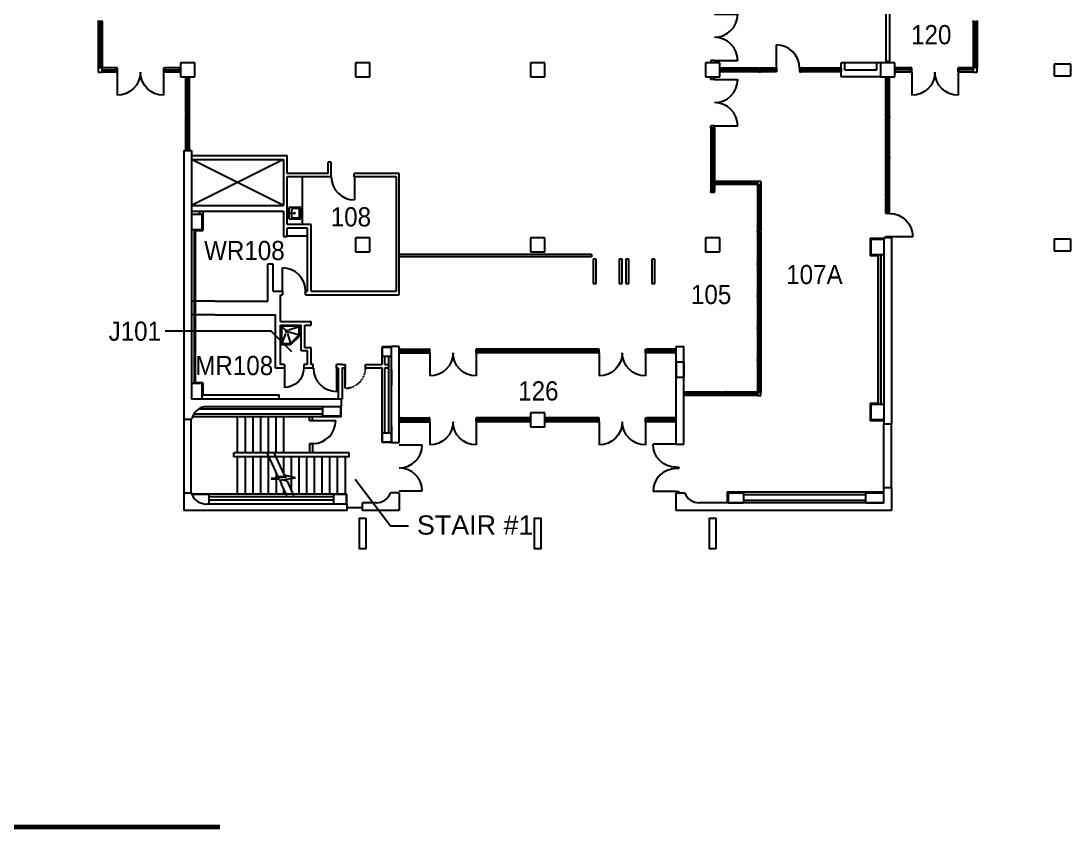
# Model space of a CAD drawing. Header units: inches. Extents: x 12 to 4361, y 16 to 3418.
# Drawn here: x 2710 to 4348, y 377 to 1636 of the extents above; entities that cross this region are included whole.
import ezdxf
from ezdxf.enums import TextEntityAlignment as Align

# ---------------------------------------------------------------- set-up
doc = ezdxf.new("R2010")
doc.units = ezdxf.units.IN
doc.header["$MEASUREMENT"] = 0
doc.linetypes.add('SCOTT', pattern=[0.04, 0.02, -0.02])
for name, color, linetype in [('A-DOOR', 4, 'Continuous'), ('A-FLOOR-TEXT', 7, 'Continuous'), ('A-FLOR-FURN', 3, 'Continuous'), ('A-FLOR-HRAL', 4, 'Continuous'), ('A-FLOR-STRS', 4, 'Continuous'), ('A-GLAZ', 3, 'Continuous'), ('A-ROOF-OTLN', 6, 'Continuous'), ('A-WALL', 5, 'Continuous'), ('A-WALL-JAMB', 6, 'Continuous'), ('P-SANR-FTXT', 5, 'Continuous'), ('S-COLS', 6, 'Continuous')]:
    doc.layers.add(name, color=color, linetype=linetype)
doc.styles.get("Standard").update_dxf_attribs({"font": 'arial.ttf'})

# ---------------------------------------------------------------- blocks, each defined once
blk = doc.blocks.new('1')
at = {"layer": 'A-DOOR'}
blk.add_line((475.8, 2912.9), (475.8, 2948.9), dxfattribs=at)
blk.add_arc((475.8, 2912.9), 36, 0, 90, dxfattribs=at)
blk = doc.blocks.new('2')
at = {"layer": 'A-DOOR'}
for p, q in [((475.8, 3018.1), (475.8, 3054.1)), ((547.8, 3018.1), (547.8, 3054.1))]:
    blk.add_line(p, q, dxfattribs=at)
for centre, start, end in [((475.8, 3018.1), 0, 90), ((547.8, 3018.1), 90, 180)]:
    blk.add_arc(centre, 36, start, end, dxfattribs=at)

msp = doc.modelspace()

# ---------------------------------------------------------------- linework, layer by layer
for p, q in [((3119.3, 1348.5), (2976, 1420.5)), ((3119.3, 1420.5), (2976, 1348.5)), ((3119.6, 1348.5), (3119.3, 1348.8))]:
    msp.add_line(p, q)
at = {"layer": 'A-DOOR'}
msp.add_line((3888.5, 1563), (3888.5, 1599), dxfattribs=at)
at = {"layer": 'A-DOOR', "linetype": 'SCOTT'}
msp.add_line((3215.6, 1095.3), (3215.6, 1068), dxfattribs=at)
at = {"layer": 'A-DOOR'}
msp.add_arc((3888.5, 1563), 36, 0, 90, dxfattribs=at)
at = {"layer": 'A-DOOR', "linetype": 'SCOTT'}
msp.add_arc((3215.6, 1095.3), 32, 270, 0, dxfattribs=at)
at = {"layer": 'A-FLOOR-TEXT'}
for p, q in [((3100.1, 1152.6), (2934.9, 1152.6)), ((3132.3, 1120.4), (3100.1, 1152.6)), ((3286.5, 847.9), (3231.1, 921.1)), ((3314.4, 847.9), (3286.5, 847.9))]:
    msp.add_line(p, q, dxfattribs=at)
at = {"layer": 'A-FLOR-FURN'}
msp.add_line((3149, 1319), (3149, 1393.3), dxfattribs=at)
at = {"layer": 'A-FLOR-HRAL'}
for p, q in [((2615, 379.1), (3020, 379.1)), ((2617, 381.1), (3020, 381.1))]:
    msp.add_line(p, q, dxfattribs=at)
at = {"layer": 'A-FLOR-STRS'}
for p, q in [((3215.6, 1063.3), (3215.6, 1095.3)), ((3048, 962.5), (3048, 1018.9)), ((3048, 962.5), (3048, 1018.9)), ((3060, 962.5), (3060, 1018.9)), ((3060, 962.5), (3060, 1018.9)), ((3072, 962.5), (3072, 1018.9)), ((3072, 962.5), (3072, 1018.9)), ((3084, 962.5), (3084, 1018.9)), ((3084, 962.5), (3084, 1018.9)), ((3096, 962.5), (3096, 1018.9)), ((3096, 962.5), (3096, 1018.9)), ((3108, 962.5), (3108, 1018.9)), ((3108, 962.5), (3108, 1018.9)), ((3120, 962.5), (3120, 1018.9)), ((3120, 962.5), (3120, 1018.9)), ((3042, 956.5), (3042, 962.5)), ((3222, 962.5), (3042, 962.5)), ((3222, 962.5), (3042, 962.5)), ((3042, 956.5), (3042, 962.5)), ((3222, 956.5), (3042, 956.5)), ((3222, 956.5), (3042, 956.5)), ((3048, 898.1), (3048, 956.5)), ((3048, 898.1), (3048, 956.5)), ((3060, 898.1), (3060, 956.5)), ((3060, 898.1), (3060, 956.5)), ((3072, 898.1), (3072, 956.5)), ((3072, 898.1), (3072, 956.5)), ((3084, 898.1), (3084, 956.5)), ((3084, 898.1), (3084, 956.5)), ((3107.7, 933.2), (3094.1, 962.5)), ((3096, 898.1), (3096, 956.5)), ((3096, 898.1), (3096, 956.5)), ((3121.2, 927.8), (3105.1, 962.5)), ((3108, 956.2), (3108, 956.5)), ((3108, 956.2), (3108, 956.5)), ((3120, 930.3), (3120, 956.5)), ((3120, 930.3), (3120, 956.5)), ((3132, 904.3), (3132, 956.5)), ((3132, 904.3), (3132, 956.5)), ((3144, 898.1), (3144, 956.5)), ((3144, 898.1), (3144, 956.5)), ((3156, 898.1), (3156, 956.5)), ((3156, 898.1), (3156, 956.5)), ((3168, 898.1), (3168, 956.5)), ((3168, 898.1), (3168, 956.5)), ((3180, 898.1), (3180, 956.5)), ((3180, 898.1), (3180, 956.5)), ((3192, 898.1), (3192, 956.5)), ((3192, 898.1), (3192, 956.5)), ((3204, 898.1), (3204, 956.5)), ((3204, 898.1), (3204, 956.5)), ((3216, 898.1), (3216, 956.5)), ((3216, 898.1), (3216, 956.5)), ((3222, 956.5), (3222, 962.5)), ((3222, 956.5), (3222, 962.5)), ((3100.6, 922.3), (3100.3, 921.8)), ((3100.3, 921.8), (3100.7, 921.5)), ((3123.7, 924.8), (3100.6, 922.3)), ((3113.3, 921), (3100.7, 921.5)), ((3110.9, 926.2), (3107.7, 933.2)), ((3108.7, 923.1), (3108.7, 931)), ((3108.7, 898.1), (3108.7, 921.2)), ((3110.9, 926.2), (3123.5, 925.5)), ((3113.3, 921), (3116.6, 913.9)), ((3116.6, 920.3), (3138.5, 923.5)), ((3125.7, 918.1), (3116.6, 920.3)), ((3120, 919.4), (3120, 920.8)), ((3138.5, 923.5), (3121.2, 927.8)), ((3123.5, 925.5), (3123.9, 925.2)), ((3123.9, 925.2), (3123.7, 924.8)), ((3135.9, 896), (3125.7, 918.1)), ((3124.9, 896), (3116.6, 913.9)), ((3120, 898.1), (3120, 906.4))]:
    msp.add_line(p, q, dxfattribs=at)
at = {"layer": 'A-GLAZ'}
for p, q in [((2830.2, 1635.4), (2830.2, 1563.4)), ((2833.5, 1635.4), (2833.5, 1563.4)), ((2836.9, 1635.4), (2836.9, 1563.4)), ((4195.2, 1635.4), (4195.2, 1563.4)), ((4195.2, 1635.4), (4195.2, 1563.4)), ((4198.5, 1635.4), (4198.5, 1563.4)), ((4198.5, 1635.4), (4198.5, 1563.4)), ((4201.9, 1635.4), (4201.9, 1563.4)), ((4201.9, 1635.4), (4201.9, 1563.4)), ((2858.3, 1563.4), (2836.9, 1563.4)), ((2836.9, 1560), (2858.3, 1560)), ((2858.3, 1556.6), (2836.9, 1556.6)), ((2957, 1563.4), (2934.3, 1563.4)), ((2934.3, 1560), (2957, 1560)), ((2957, 1556.6), (2934.3, 1556.6)), ((3861.8, 1563), (3802, 1563)), ((3802, 1560), (3861.8, 1560)), ((3861.8, 1557), (3802, 1557)), ((3888.5, 1563), (3863.8, 1563)), ((3863.8, 1560), (3888.5, 1560)), ((3888.5, 1557), (3863.8, 1557)), ((3888.5, 1563), (3888.5, 1557)), ((3987.3, 1563), (3926.5, 1563)), ((3926.5, 1560), (3987.3, 1560)), ((3987.3, 1557), (3926.5, 1557)), ((4097.8, 1563.4), (4075, 1563.4)), ((4097.8, 1563.4), (4075, 1563.4)), ((4097.8, 1560), (4075, 1560)), ((4097.8, 1560), (4075, 1560)), ((4097.8, 1556.6), (4075, 1556.6)), ((4097.8, 1556.6), (4075, 1556.6)), ((4195.2, 1563.4), (4173.8, 1563.4)), ((4195.2, 1563.4), (4173.8, 1563.4)), ((4195.2, 1560), (4173.8, 1560)), ((4195.2, 1560), (4173.8, 1560)), ((4195.2, 1556.6), (4173.8, 1556.6)), ((4195.2, 1556.6), (4173.8, 1556.6)), ((2967, 1492.8), (2967, 1547)), ((2967, 1492.8), (2967, 1547)), ((2970, 1492.8), (2970, 1547)), ((2970, 1492.8), (2970, 1547)), ((2970, 1492.8), (2970, 1547)), ((2973, 1492.8), (2973, 1547)), ((4059, 1487.3), (4059, 1547)), ((4059, 1487.3), (4059, 1547)), ((4062, 1487.3), (4062, 1547)), ((4062, 1487.3), (4062, 1547)), ((4065, 1487.3), (4065, 1547)), ((4065, 1487.3), (4065, 1547)), ((2967, 1436.5), (2967, 1490.8)), ((2967, 1436.5), (2967, 1490.8)), ((2970, 1436.5), (2970, 1490.8)), ((2970, 1436.5), (2970, 1490.8)), ((2970, 1436.5), (2970, 1490.8)), ((2973, 1436.5), (2973, 1490.8)), ((4059, 1424.5), (4059, 1485.3)), ((4059, 1424.5), (4059, 1485.3)), ((4062, 1424.5), (4062, 1485.3)), ((4062, 1424.5), (4062, 1485.3)), ((4065, 1424.5), (4065, 1485.3)), ((4065, 1424.5), (4065, 1485.3)), ((3786, 1469), (3786, 1371)), ((3789, 1469), (3789, 1422)), ((3792, 1469), (3792, 1371)), ((3789, 1420), (3789, 1371)), ((4059, 1361.8), (4059, 1422.5)), ((4059, 1361.8), (4059, 1422.5)), ((4062, 1361.8), (4062, 1422.5)), ((4062, 1361.8), (4062, 1422.5)), ((4065, 1361.8), (4065, 1422.5)), ((4065, 1361.8), (4065, 1422.5)), ((3789, 1385.5), (3789, 1371)), ((3859, 1386), (3792, 1386)), ((3859, 1383.5), (3792, 1383.5)), ((3859, 1381), (3792, 1381)), ((3859, 1381), (3859, 1309)), ((3861.5, 1381), (3861.5, 1309)), ((3864, 1381), (3864, 1309)), ((4059, 1336), (4059, 1359.8)), ((4059, 1336), (4059, 1359.8)), ((4062, 1336), (4062, 1359.8)), ((4062, 1336), (4062, 1359.8)), ((4065, 1336), (4065, 1359.8)), ((4065, 1336), (4065, 1359.8)), ((4065, 1336), (4059, 1336)), ((3859, 1307), (3859, 1258)), ((3861.5, 1307), (3861.5, 1258)), ((3864, 1307), (3864, 1258)), ((3300, 1272.5), (3600, 1272.5)), ((3600, 1268.5), (3300, 1268.5)), ((3600, 1272.5), (3600, 1268.5)), ((3607.3, 1264.8), (3602.8, 1264.8)), ((3602.8, 1264.8), (3602.8, 1227)), ((3607.3, 1227), (3607.3, 1264.8)), ((3647.8, 1264.8), (3643.3, 1264.8)), ((3643.3, 1264.8), (3643.3, 1227)), ((3647.8, 1227), (3647.8, 1264.8)), ((3658.3, 1264.8), (3653.8, 1264.8)), ((3653.8, 1264.8), (3653.8, 1227)), ((3658.3, 1227), (3658.3, 1264.8)), ((3698.8, 1264.8), (3694.3, 1264.8)), ((3694.3, 1264.8), (3694.3, 1227)), ((3698.8, 1227), (3698.8, 1264.8)), ((3859, 1256), (3859, 1208)), ((3861.5, 1208), (3861.5, 1256)), ((3864, 1256), (3864, 1208)), ((3602.8, 1227), (3607.3, 1227)), ((3643.3, 1227), (3647.8, 1227)), ((3653.8, 1227), (3658.3, 1227)), ((3694.3, 1227), (3698.8, 1227)), ((3859, 1206), (3859, 1158)), ((3861.5, 1158), (3861.5, 1206)), ((3864, 1206), (3864, 1158)), ((3859, 1156), (3859, 1108)), ((3861.5, 1108), (3861.5, 1156)), ((3864, 1156), (3864, 1108)), ((3302, 1124.5), (3346, 1124.5)), ((3302, 1121.5), (3346, 1121.5)), ((3302, 1118.5), (3346, 1118.5)), ((3610, 1124.5), (3422, 1124.5)), ((3610, 1121.5), (3422, 1121.5)), ((3610, 1118.5), (3422, 1118.5)), ((3730, 1124.5), (3686, 1124.5)), ((3730, 1121.5), (3686, 1121.5)), ((3730, 1121.5), (3686, 1121.5)), ((3730, 1118.5), (3686, 1118.5)), ((3859, 1106), (3859, 1057)), ((3861.5, 1106), (3861.5, 1057)), ((3864, 1106), (3864, 1057)), ((3803, 1057), (3746, 1057)), ((3746, 1054.5), (3803, 1054.5)), ((3803, 1052), (3746, 1052)), ((3859, 1057), (3805, 1057)), ((3805, 1054.5), (3859, 1054.5)), ((3859, 1052), (3805, 1052)), ((3302, 1017), (3346, 1017)), ((3505, 1017), (3422, 1017)), ((3610, 1017), (3527, 1017)), ((3730, 1017), (3686, 1017)), ((3302, 1014), (3346, 1014)), ((3302, 1011), (3346, 1011)), ((3505, 1014), (3422, 1014)), ((3505, 1011), (3422, 1011)), ((3610, 1014), (3527, 1014)), ((3610, 1011), (3527, 1011)), ((3730, 1014), (3686, 1014)), ((3730, 1014), (3686, 1014)), ((3730, 1011), (3686, 1011))]:
    msp.add_line(p, q, dxfattribs=at)
at = {"layer": 'A-ROOF-OTLN'}
msp.add_line((2613, 377.1), (3020, 377.1), dxfattribs=at)
at = {"layer": 'A-WALL'}
for p, q in [((4059, 1660.5), (4059, 1571)), ((4065, 1660.5), (4065, 1571)), ((4065, 1573), (4059, 1573)), ((4051, 1571), (3989.3, 1571)), ((3989.3, 1549), (3989.3, 1571)), ((3995.3, 1560), (3995.3, 1571)), ((3995.3, 1560), (4045, 1560)), ((4045, 1560), (4045, 1571)), ((4051, 1549), (3989.3, 1549)), ((2964, 1434.5), (2964, 1015)), ((2964, 1434.5), (2976, 1434.5)), ((2976, 1434.5), (2976, 1046.5)), ((2976, 1426.5), (3125, 1426.5)), ((2976, 1426.5), (3119.3, 1426.5)), ((3125, 1403), (3125, 1426.5)), ((3125, 1398.3), (3125, 1426.5)), ((2976, 1420.5), (3119.3, 1420.5)), ((2976, 1420.5), (3119.3, 1420.5)), ((3119.3, 1420.5), (3119.3, 1348.5)), ((3119.3, 1420.5), (3119.3, 1348.5)), ((3189, 1398.3), (3189, 1416.3)), ((3194, 1416.3), (3189, 1416.3)), ((3194, 1393.3), (3194, 1416.3)), ((3189, 1398.3), (3125, 1398.3)), ((3125, 1319), (3125, 1393.3)), ((3125, 1319), (3125, 1393.3)), ((3194, 1393.3), (3125, 1393.3)), ((3300, 1398.3), (3230, 1398.3)), ((3230, 1393.3), (3230, 1398.3)), ((3296, 1393.3), (3230, 1393.3)), ((3296, 1215), (3296, 1393.3)), ((3300, 1209.3), (3300, 1398.3)), ((2976, 1348.5), (3119.3, 1348.5)), ((2976, 1348.5), (3119.3, 1348.5)), ((2976, 1339.5), (3119.3, 1339.5)), ((2976, 1339.5), (3119.3, 1339.5)), ((2988.5, 1339.5), (2988.5, 1335)), ((2993.5, 1339.5), (2993.5, 1309.5)), ((3119.3, 1339.5), (3119.3, 1301)), ((3119.3, 1339.5), (3119.3, 1300.3)), ((2980, 1311), (2980, 1070.5)), ((3162, 1319), (3125, 1319)), ((3162.8, 1319), (3125, 1319)), ((3125, 1301), (3125, 1313.3)), ((3157, 1313.3), (3125, 1313.3)), ((3157, 1313.3), (3125, 1313.3)), ((3125, 1300.3), (3125, 1313.3)), ((3157, 1215), (3157, 1313.3)), ((3157, 1215), (3157, 1313.3)), ((3162.8, 1215), (3162.8, 1319)), ((3162.8, 1215), (3162.8, 1318.3)), ((2981.5, 1309.5), (2981.5, 1072)), ((2981.5, 1309.5), (2993.5, 1309.5)), ((3119.3, 1300.3), (3125, 1300.3)), ((3120, 1300.3), (3124.3, 1300.3)), ((3125, 1301), (3157, 1301)), ((3125, 1301), (3157, 1301)), ((4034.5, 1297.5), (4056, 1297.5)), ((4034.5, 1297.5), (4034.5, 1270.5)), ((4056, 1298), (4056, 1008)), ((4068, 1298), (4056, 1298)), ((4068, 1298), (4056, 1298)), ((4056, 1298), (4056, 1008)), ((4068, 1298), (4068, 1008)), ((4068, 1298), (4068, 1008)), ((4068, 1282.9), (4068, 1158.1)), ((4034.5, 1270.5), (4047.3, 1270.5)), ((4047.3, 1039.5), (4047.3, 1270.5)), ((4051.5, 1038), (4051.5, 1272)), ((4052, 1038), (4052, 1272)), ((3095.3, 1257.3), (3102.8, 1257.3)), ((3095.3, 1199.3), (3095.3, 1257.3)), ((3095.3, 1199.3), (3095.3, 1257.3)), ((3095.3, 1257.3), (3102.8, 1257.3)), ((3102.8, 1257.3), (3102.8, 1215)), ((3102.8, 1257.3), (3102.8, 1215)), ((3102.8, 1215), (3118, 1215)), ((3102.8, 1215), (3118, 1215)), ((3118, 1215), (3118, 1209.3)), ((3118, 1215), (3118, 1209.3)), ((3154, 1215), (3157, 1215)), ((3154, 1209.3), (3154, 1215)), ((3154, 1209.3), (3154, 1215)), ((3154, 1215), (3157, 1215)), ((3162.8, 1215), (3296, 1215)), ((3013, 1199.3), (3095.3, 1199.3)), ((3013, 1199.3), (3095.3, 1199.3)), ((3115, 1209.3), (3118, 1209.3)), ((3115, 1209.3), (3118, 1209.3)), ((3115, 1167.5), (3115, 1209.3)), ((3154, 1209.3), (3300, 1209.3)), ((3013, 1177.8), (3107.3, 1177.8)), ((3013, 1177.8), (3107.3, 1177.8)), ((3107.3, 1100.3), (3107.3, 1177.8)), ((3107.3, 1094.5), (3107.3, 1177.8)), ((3115, 1167.5), (3162.8, 1167.5)), ((3115, 1167.5), (3162.8, 1167.5)), ((3162.8, 1161.8), (3162.8, 1167.5)), ((3162.8, 1161.8), (3162.8, 1167.5)), ((3115, 1161.8), (3147, 1161.8)), ((3115, 1100.3), (3115, 1161.8)), ((3115, 1100.3), (3115, 1161.8)), ((3115, 1161.8), (3147, 1161.8)), ((3115, 1161.8), (3115, 1131.4)), ((3147, 1121.5), (3147, 1161.8)), ((3147, 1121.5), (3147, 1161.8)), ((3152.8, 1161.8), (3162.8, 1161.8)), ((3152.8, 1126.5), (3152.8, 1161.8)), ((3152.8, 1126.5), (3152.8, 1161.8)), ((3152.8, 1161.8), (3162.8, 1161.8)), ((4068, 1146.1), (4068, 1021.3)), ((3157, 1121.5), (3147, 1121.5)), ((3157, 1121.5), (3147, 1121.5)), ((3162.8, 1126.5), (3152.8, 1126.5)), ((3162.8, 1126.5), (3152.8, 1126.5)), ((3157, 1100.3), (3157, 1121.5)), ((3157, 1100.3), (3157, 1121.5)), ((3162.8, 1100.3), (3162.8, 1126.5)), ((3162.8, 1100.3), (3162.8, 1126.5)), ((3288, 1128), (3273.4, 1128)), ((3273.4, 1100.3), (3273.4, 1128)), ((3288, 978), (3288, 1128.5)), ((3300, 1128.5), (3288, 1128.5)), ((3288, 978), (3288, 1128.5)), ((3300, 978), (3300, 1128.5)), ((3732, 1128.5), (3744, 1128.5)), ((3732, 976), (3732, 1128.5)), ((3732, 1104.4), (3732, 1128.5)), ((3732, 1128.5), (3744, 1128.5)), ((3744, 978), (3744, 1128.5)), ((3744, 1104.4), (3744, 1128.5)), ((3121, 1100.3), (3115, 1100.3)), ((3121, 1100.3), (3115, 1100.3)), ((3121, 1100.3), (3121, 1094.5)), ((3121, 1100.3), (3121, 1094.5)), ((3151, 1100.3), (3151, 1094.5)), ((3157, 1100.3), (3151, 1100.3)), ((3157, 1100.3), (3151, 1100.3)), ((3151, 1100.3), (3151, 1094.5)), ((3166, 1100.3), (3162.8, 1100.3)), ((3166, 1100.3), (3162.8, 1100.3)), ((3166, 1094.5), (3166, 1100.3)), ((3166, 1094.5), (3166, 1100.3)), ((3202, 1094.5), (3202, 1100.3)), ((3210.8, 1100.3), (3202, 1100.3)), ((3210.8, 1100.3), (3202, 1100.3)), ((3202, 1094.5), (3202, 1100.3)), ((3210.8, 1100.3), (3215.6, 1100.3)), ((3215.6, 1100.3), (3215.6, 1095.3)), ((3247.6, 1095.3), (3247.6, 1100.3)), ((3247.6, 1100.3), (3273.4, 1100.3)), ((3277.7, 1100.3), (3277.7, 1113.4)), ((3277.7, 1100.3), (3284, 1100.3)), ((3284, 993.1), (3284, 1113.4)), ((3732, 1104.4), (3732, 1080.4)), ((3732, 1104.4), (3744, 1104.4)), ((3744, 1104.4), (3744, 1080.4)), ((3121, 1094.5), (3107.3, 1094.5)), ((3121, 1094.5), (3113, 1094.5)), ((3166, 1094.5), (3151, 1094.5)), ((3166, 1094.5), (3151, 1094.5)), ((3205, 1094.5), (3202, 1094.5)), ((3205, 1094.5), (3202, 1094.5)), ((3205, 1094.5), (3205, 1046.5)), ((3205, 1094.5), (3205, 1046.5)), ((3210.8, 1095.3), (3210.8, 1046.5)), ((3210.8, 1095.3), (3210.8, 1046.5)), ((3210.8, 1095.3), (3215.6, 1095.3)), ((3247.6, 1095.3), (3273.4, 1095.3)), ((3273.4, 978.5), (3273.4, 1095.3)), ((3277.7, 1095.3), (3284, 1095.3)), ((3277.7, 993.1), (3277.7, 1095.3)), ((3288, 1092), (3288, 1068)), ((2993.5, 1072), (2981.5, 1072)), ((2993.5, 1072), (2993.5, 1053.3)), ((3732, 1080.4), (3744, 1080.4)), ((3732, 976), (3732, 1080.4)), ((3744, 978), (3744, 1080.4)), ((2992, 1053.3), (3113, 1053.3)), ((3013, 1053.3), (3107.3, 1053.3)), ((3113, 1046.5), (3113, 1053.3)), ((3113, 1046.5), (3113, 1053.3)), ((3210, 1046.5), (2976, 1046.5)), ((3210, 1034.5), (3000, 1034.5)), ((3209.5, 1018.9), (3209.5, 1034.5)), ((3210, 1034.5), (3210, 1046.5)), ((3210, 1034.5), (3210, 1046.5)), ((4034.5, 1039.5), (4034.5, 1012.5)), ((4047.3, 1039.5), (4034.5, 1039.5)), ((3209.5, 1018.9), (2977.5, 1018.9)), ((3180.9, 1023.1), (2979.6, 1023.1)), ((3180.9, 1030.5), (2986.8, 1030.5)), ((3160, 1013), (3160, 1018.9)), ((3165, 1013), (3165, 1018.9)), ((2964, 1015), (2964, 900)), ((2964, 1015), (2976.5, 1015)), ((2964, 1015), (2964, 900)), ((2975, 1015), (2975, 900)), ((3160, 1013), (3165, 1013)), ((3288, 1004), (3288, 980)), ((4056, 1012.5), (4034.5, 1012.5)), ((4056, 908.5), (4056, 1008)), ((4056, 1008), (4068, 1008)), ((4056, 1008), (4068, 1008)), ((4056, 908.5), (4056, 1008)), ((4068, 908.5), (4068, 1008)), ((4068, 908.5), (4068, 1008)), ((3160, 977), (3160, 962.5)), ((3160, 977), (3165, 977)), ((3165, 977), (3165, 962.5)), ((3288, 978.5), (3273.4, 978.5)), ((3300, 978), (3288, 978)), ((3732, 976), (3744, 976)), ((3744, 976), (3744, 978)), ((3732, 938.1), (3732, 940.1)), ((3732, 940.1), (3736, 940.1)), ((3736, 938.1), (3732, 938.1)), ((3736, 940.1), (3736, 938.1)), ((3732, 902.1), (3736, 902.1)), ((3736, 902.1), (3736, 900.1)), ((4056, 901), (3811.5, 901)), ((3811.5, 901), (3811.5, 884.5)), ((4056, 908.5), (4068, 908.5)), ((4056, 884.5), (4056, 908.5)), ((4056, 884.5), (4056, 908.5)), ((4056, 908.5), (4068, 908.5)), ((4068, 908.5), (4068, 872.5)), ((4068, 908.5), (4068, 872.5)), ((2964, 900), (2975.5, 900)), ((2964, 900), (2964, 872.5)), ((3218.5, 898.1), (2976.2, 898.1)), ((3197.9, 893.9), (3003.3, 893.9)), ((3197.9, 888.5), (3003.3, 888.5)), ((3218.5, 882.5), (3218.5, 898.1)), ((3300, 900), (3286.5, 900)), ((3300, 900), (3300, 872.5)), ((3736, 900.1), (3732, 900.1)), ((3732, 872.5), (3732, 900)), ((3732, 900), (3745.6, 900)), ((4028, 896.8), (3837, 896.8)), ((3837, 888.5), (4028, 888.5)), ((3219, 872.5), (2964, 872.5)), ((3219, 882.5), (3000, 882.5)), ((3219, 872.5), (3219, 882.5)), ((3243, 876.5), (3219, 876.5)), ((3243, 876.5), (3219, 876.5)), ((3243, 872.5), (3243, 884.5)), ((3264, 884.5), (3243, 884.5)), ((3300, 872.5), (3243, 872.5)), ((4068, 872.5), (3732, 872.5)), ((4068, 872.5), (3732, 872.5)), ((4068, 872.5), (3732, 872.5)), ((4056, 884.5), (3768, 884.5)), ((4056, 884.5), (3768, 884.5))]:
    msp.add_line(p, q, dxfattribs=at)
at = {"layer": 'A-WALL', "linetype": 'SCOTT'}
for p, q in [((3013, 1199.3), (2976, 1199.3)), ((3013, 1177.8), (2976, 1177.8))]:
    msp.add_line(p, q, dxfattribs=at)
at = {"layer": 'A-WALL'}
for centre, radius, start, end in [((3000, 1010.5), 24, 90, 169.1931), ((3000, 908.5), 26, 199.0821, 270), ((3264, 908.5), 24, 270, 339.2576), ((3768, 908.5), 24, 200.7424, 270)]:
    msp.add_arc(centre, radius, start, end, dxfattribs=at)
at = {"layer": 'A-WALL-JAMB'}
for p, q in [((2830.2, 1637.4), (2830.2, 1635.4)), ((2836.9, 1635.4), (2830.2, 1635.4)), ((2836.9, 1635.4), (2836.9, 1637.4)), ((4195.2, 1635.4), (4195.2, 1637.4)), ((4195.2, 1635.4), (4201.9, 1635.4)), ((4195.2, 1635.4), (4201.9, 1635.4)), ((4201.9, 1637.4), (4201.9, 1635.4)), ((3792, 1575), (3786, 1575)), ((3786, 1575), (3786, 1571)), ((3792, 1575), (3792, 1571)), ((2836.9, 1563.4), (2830.2, 1563.4)), ((2830.2, 1563.4), (2830.2, 1556.6)), ((2830.2, 1556.6), (2836.9, 1556.6)), ((2836.9, 1556.6), (2836.9, 1563.4)), ((2860.3, 1563.4), (2858.3, 1563.4)), ((2858.3, 1563.4), (2858.3, 1556.6)), ((2858.3, 1556.6), (2860.3, 1556.6)), ((2860.3, 1563.4), (2860.3, 1556.6)), ((2932.3, 1563.4), (2932.3, 1556.6)), ((2932.3, 1563.4), (2934.3, 1563.4)), ((2934.3, 1556.6), (2932.3, 1556.6)), ((2934.3, 1563.4), (2934.3, 1556.6)), ((2957, 1556.6), (2957, 1563.4)), ((2957, 1563.4), (2959, 1563.4)), ((2959, 1556.6), (2957, 1556.6)), ((3802, 1563), (3800, 1563)), ((3802, 1557), (3800, 1557)), ((3802, 1563), (3802, 1557)), ((3861.8, 1563), (3861.8, 1557)), ((3861.8, 1563), (3863.8, 1563)), ((3861.8, 1557), (3863.8, 1557)), ((3863.8, 1563), (3863.8, 1557)), ((3924.5, 1563), (3924.5, 1557)), ((3924.5, 1563), (3926.5, 1563)), ((3924.5, 1557), (3926.5, 1557)), ((3926.5, 1563), (3926.5, 1557)), ((3987.3, 1563), (3987.3, 1557)), ((3987.3, 1563), (3989.3, 1563)), ((3987.3, 1557), (3989.3, 1557)), ((3989.3, 1563), (3989.3, 1557)), ((4075, 1563.4), (4073, 1563.4)), ((4073, 1556.6), (4075, 1556.6)), ((4075, 1556.6), (4075, 1563.4)), ((4099.8, 1563.4), (4097.8, 1563.4)), ((4097.8, 1563.4), (4097.8, 1556.6)), ((4097.8, 1556.6), (4099.8, 1556.6)), ((4099.8, 1556.6), (4099.8, 1563.4)), ((4099.8, 1556.6), (4099.8, 1563.4)), ((4171.8, 1556.6), (4171.8, 1563.4)), ((4171.8, 1556.6), (4171.8, 1563.4)), ((4173.8, 1563.4), (4171.8, 1563.4)), ((4171.8, 1556.6), (4173.8, 1556.6)), ((4173.8, 1556.6), (4173.8, 1563.4)), ((4195.2, 1563.4), (4195.2, 1556.6)), ((4201.9, 1563.4), (4195.2, 1563.4)), ((4195.2, 1556.6), (4201.9, 1556.6)), ((4201.9, 1556.6), (4201.9, 1563.4)), ((2967, 1549), (2967, 1547)), ((2967, 1547), (2973, 1547)), ((2973, 1547), (2973, 1549)), ((3786, 1545), (3786, 1549)), ((3792, 1545), (3786, 1545)), ((3792, 1545), (3792, 1549)), ((4059, 1549), (4059, 1547)), ((4059, 1547), (4065, 1547)), ((4065, 1547), (4065, 1549)), ((2973, 1492.8), (2967, 1492.8)), ((2967, 1492.8), (2967, 1490.8)), ((2967, 1490.8), (2973, 1490.8)), ((2973, 1490.8), (2973, 1492.8)), ((4065, 1487.3), (4059, 1487.3)), ((4065, 1487.3), (4059, 1487.3)), ((4059, 1487.3), (4059, 1485.3)), ((4065, 1485.3), (4059, 1485.3)), ((4065, 1485.3), (4059, 1485.3)), ((4065, 1487.3), (4065, 1485.3)), ((3786, 1469), (3786, 1473)), ((3792, 1473), (3786, 1473)), ((3792, 1473), (3786, 1473)), ((3792, 1469), (3786, 1469)), ((3792, 1469), (3792, 1473)), ((2967, 1434.5), (2967, 1436.5)), ((2967, 1436.5), (2973, 1436.5)), ((2973, 1436.5), (2973, 1434.5)), ((3792, 1422), (3786, 1422)), ((3792, 1420), (3786, 1420)), ((4065, 1424.5), (4059, 1424.5)), ((4065, 1424.5), (4059, 1424.5)), ((4059, 1422.5), (4059, 1424.5)), ((4065, 1422.5), (4059, 1422.5)), ((4065, 1422.5), (4059, 1422.5)), ((4065, 1424.5), (4065, 1422.5)), ((3859, 1386), (3859, 1381)), ((3864, 1386), (3859, 1386)), ((3859, 1381), (3864, 1381)), ((3864, 1386), (3864, 1381)), ((3792, 1371), (3786, 1371)), ((3786, 1369), (3786, 1371)), ((3792, 1369), (3786, 1369)), ((3792, 1369), (3792, 1371)), ((4065, 1361.8), (4059, 1361.8)), ((4065, 1361.8), (4059, 1361.8)), ((4059, 1361.8), (4059, 1359.8)), ((4065, 1359.8), (4059, 1359.8)), ((4065, 1359.8), (4059, 1359.8)), ((4065, 1359.8), (4065, 1361.8)), ((3864, 1309), (3859, 1309)), ((3859, 1307), (3859, 1309)), ((3864, 1307), (3859, 1307)), ((3864, 1307), (3864, 1309)), ((4059, 1298), (4059, 1300)), ((4059, 1300), (4065, 1300)), ((4065, 1300), (4065, 1298)), ((3864, 1258), (3859, 1258)), ((3859, 1256), (3859, 1258)), ((3864, 1256), (3859, 1256)), ((3864, 1256), (3864, 1258)), ((3864, 1208), (3859, 1208)), ((3859, 1206), (3859, 1208)), ((3864, 1206), (3859, 1206)), ((3864, 1206), (3864, 1208)), ((3864, 1158), (3859, 1158)), ((3859, 1156), (3859, 1158)), ((3864, 1156), (3859, 1156)), ((3864, 1156), (3864, 1158)), ((3302, 1124.5), (3300, 1124.5)), ((3300, 1118.5), (3302, 1118.5)), ((3302, 1118.5), (3302, 1124.5)), ((3348, 1124.5), (3346, 1124.5)), ((3346, 1124.5), (3346, 1118.5)), ((3346, 1118.5), (3348, 1118.5)), ((3348, 1118.5), (3348, 1124.5)), ((3348, 1118.5), (3348, 1124.5)), ((3420, 1118.5), (3420, 1124.5)), ((3422, 1124.5), (3420, 1124.5)), ((3420, 1118.5), (3422, 1118.5)), ((3422, 1118.5), (3422, 1124.5)), ((3612, 1124.5), (3610, 1124.5)), ((3610, 1124.5), (3610, 1118.5)), ((3610, 1118.5), (3612, 1118.5)), ((3612, 1118.5), (3612, 1124.5)), ((3684, 1118.5), (3684, 1124.5)), ((3684, 1124.5), (3686, 1124.5)), ((3686, 1118.5), (3684, 1118.5)), ((3686, 1124.5), (3686, 1118.5)), ((3732, 1124.5), (3730, 1124.5)), ((3730, 1124.5), (3730, 1118.5)), ((3730, 1118.5), (3732, 1118.5)), ((3864, 1108), (3859, 1108)), ((3859, 1106), (3859, 1108)), ((3864, 1106), (3859, 1106)), ((3864, 1108), (3864, 1106)), ((3746, 1057), (3744, 1057)), ((3746, 1052), (3744, 1052)), ((3746, 1052), (3746, 1057)), ((3803, 1057), (3803, 1052)), ((3803, 1057), (3805, 1057)), ((3805, 1052), (3803, 1052)), ((3805, 1057), (3805, 1052)), ((3859, 1057), (3864, 1057)), ((3859, 1057), (3859, 1052)), ((3859, 1052), (3864, 1052)), ((3864, 1052), (3864, 1057)), ((3180.9, 1019.5), (3180.9, 1034.5)), ((3208.9, 1019.5), (3208.9, 1034.5)), ((3208.9, 1019.5), (3180.9, 1019.5)), ((3302, 1017), (3300, 1017)), ((3302, 1011), (3302, 1017)), ((3348, 1017), (3346, 1017)), ((3346, 1017), (3346, 1011)), ((3348, 1011), (3348, 1017)), ((3348, 1011), (3348, 1017)), ((3420, 1011), (3420, 1017)), ((3422, 1017), (3420, 1017)), ((3422, 1011), (3422, 1017)), ((3612, 1017), (3610, 1017)), ((3610, 1017), (3610, 1011)), ((3612, 1011), (3612, 1017)), ((3684, 1011), (3684, 1017)), ((3684, 1017), (3686, 1017)), ((3686, 1017), (3686, 1011)), ((3732, 1017), (3730, 1017)), ((3730, 1017), (3730, 1011)), ((3300, 1011), (3302, 1011)), ((3346, 1011), (3348, 1011)), ((3420, 1011), (3422, 1011)), ((3610, 1011), (3612, 1011)), ((3686, 1011), (3684, 1011)), ((3730, 1011), (3732, 1011)), ((3003.3, 897.5), (2976.5, 897.5)), ((3003.3, 897.5), (3003.3, 882.5)), ((3197.9, 882.5), (3197.9, 897.5)), ((3217.9, 897.5), (3197.9, 897.5)), ((3217.9, 882.5), (3217.9, 897.5))]:
    msp.add_line(p, q, dxfattribs=at)
for p in [(3864, 1257), (3864, 1207), (3864, 1157), (3864, 1107)]:
    msp.add_point(p, dxfattribs=at)
at = {"layer": 'P-SANR-FTXT'}
for p, q in [((3128.6, 1328), (3128.6, 1345)), ((3129.6, 1346), (3144.6, 1346)), ((3134.1, 1344.5), (3142.6, 1344.5)), ((3145.6, 1345), (3145.6, 1328)), ((3144.6, 1327), (3129.6, 1327)), ((3132.6, 1330), (3132.6, 1343)), ((3142.6, 1328.5), (3134.1, 1328.5)), ((3144.1, 1343), (3144.1, 1330)), ((3115.8, 1132.2), (3115.8, 1161)), ((3115.8, 1161), (3144.6, 1161)), ((3115.8, 1132.2), (3115.8, 1161)), ((3143.8, 1160.2), (3116.6, 1160.2)), ((3116.6, 1160.2), (3116.6, 1133)), ((3143.8, 1160.2), (3116.6, 1160.2)), ((3116.6, 1160.2), (3116.6, 1133)), ((3118.2, 1158.6), (3122.2, 1154.6)), ((3118.2, 1158.6), (3122.2, 1154.6)), ((3118.2, 1134.6), (3123, 1149)), ((3118.2, 1134.6), (3123, 1149)), ((3130.2, 1134.6), (3126.2, 1149)), ((3130.2, 1134.6), (3126.2, 1149)), ((3142.2, 1158.6), (3127.8, 1153.8)), ((3142.2, 1158.6), (3127.8, 1153.8)), ((3142.2, 1146.6), (3127.8, 1150.6)), ((3142.2, 1146.6), (3127.8, 1150.6)), ((3143.8, 1146.6), (3143.8, 1160.2)), ((3143.8, 1146.6), (3143.8, 1160.2)), ((3144.6, 1161), (3144.6, 1146.6)), ((3144.6, 1161), (3144.6, 1146.6)), ((3145.4, 1145.8), (3145.4, 1161.8)), ((3145.4, 1145.8), (3145.4, 1161.8)), ((3115, 1131.4), (3131, 1131.4)), ((3115, 1131.4), (3131, 1131.4)), ((3130.2, 1132.2), (3115.8, 1132.2)), ((3130.2, 1132.2), (3115.8, 1132.2)), ((3116.6, 1133), (3130.2, 1133)), ((3116.6, 1133), (3130.2, 1133)), ((3130.2, 1133), (3143.8, 1146.6)), ((3130.2, 1133), (3143.8, 1146.6)), ((3130.2, 1133), (3130.2, 1132.2)), ((3130.2, 1133), (3130.2, 1132.2)), ((3131, 1131.4), (3145.4, 1145.8)), ((3131, 1131.4), (3145.4, 1145.8)), ((3144.6, 1146.6), (3143.8, 1146.6)), ((3144.6, 1146.6), (3143.8, 1146.6))]:
    msp.add_line(p, q, dxfattribs=at)
for centre, radius in [((3130.6, 1336.5), 0.5), ((3136.6, 1336.5), 1), ((3124.6, 1152.2), 1.6), ((3124.6, 1152.2), 1.6)]:
    msp.add_circle(centre, radius, dxfattribs=at)
for centre, radius, start, end in [((3129.6, 1345), 1, 90, 180), ((3134.1, 1343), 1.5, 90, 180), ((3142.6, 1343), 1.5, 0, 90), ((3144.6, 1345), 1, 0, 90), ((3129.6, 1328), 1, 180, 270), ((3134.1, 1330), 1.5, 180, 270), ((3142.6, 1330), 1.5, 270, 0), ((3144.6, 1328), 1, 270, 0)]:
    msp.add_arc(centre, radius, start, end, dxfattribs=at)
at = {"layer": 'S-COLS'}
for p, q in [((2959, 1571), (2959, 1549)), ((2981, 1571), (2959, 1571)), ((2959, 1571), (2959, 1549)), ((2981, 1571), (2959, 1571)), ((2981, 1549), (2981, 1571)), ((2981, 1549), (2981, 1571)), ((3232, 1571), (3232, 1549)), ((3254, 1571), (3232, 1571)), ((3254, 1549), (3254, 1571)), ((3505, 1571), (3505, 1549)), ((3527, 1571), (3505, 1571)), ((3527, 1549), (3527, 1571)), ((3778, 1571), (3778, 1549)), ((3800, 1571), (3778, 1571)), ((3778, 1571), (3778, 1549)), ((3800, 1571), (3778, 1571)), ((3800, 1549), (3800, 1571)), ((3800, 1549), (3800, 1571)), ((4051, 1571), (4051, 1549)), ((4073, 1571), (4051, 1571)), ((4051, 1571), (4051, 1549)), ((4073, 1571), (4051, 1571)), ((4073, 1549), (4073, 1571)), ((4073, 1549), (4073, 1571)), ((4322, 1569), (4322, 1551)), ((4348, 1569), (4322, 1569)), ((4348, 1551), (4348, 1569)), ((2959, 1549), (2981, 1549)), ((2959, 1549), (2981, 1549)), ((3232, 1549), (3254, 1549)), ((3505, 1549), (3527, 1549)), ((3778, 1549), (3800, 1549)), ((3778, 1549), (3800, 1549)), ((4051, 1549), (4073, 1549)), ((4051, 1549), (4073, 1549)), ((4322, 1551), (4348, 1551)), ((2976, 1335), (2992, 1335)), ((2992, 1335), (2992, 1311)), ((2976, 1311), (2992, 1311)), ((3232, 1298), (3232, 1276)), ((3254, 1298), (3232, 1298)), ((3232, 1298), (3232, 1276)), ((3254, 1298), (3232, 1298)), ((3254, 1276), (3254, 1298)), ((3254, 1276), (3254, 1298)), ((3505, 1298), (3505, 1276)), ((3527, 1298), (3505, 1298)), ((3505, 1298), (3505, 1276)), ((3527, 1298), (3505, 1298)), ((3527, 1276), (3527, 1298)), ((3527, 1276), (3527, 1298)), ((3778, 1298), (3778, 1276)), ((3800, 1298), (3778, 1298)), ((3778, 1298), (3778, 1276)), ((3800, 1298), (3778, 1298)), ((3800, 1276), (3800, 1298)), ((3800, 1276), (3800, 1298)), ((4036, 1296), (4056, 1296)), ((4036, 1296), (4036, 1272)), ((4322, 1296), (4322, 1278)), ((4348, 1296), (4322, 1296)), ((4348, 1278), (4348, 1296)), ((4322, 1278), (4348, 1278)), ((3232, 1276), (3254, 1276)), ((3232, 1276), (3254, 1276)), ((3505, 1276), (3527, 1276)), ((3505, 1276), (3527, 1276)), ((3778, 1276), (3800, 1276)), ((3778, 1276), (3800, 1276)), ((4036, 1272), (4056, 1272)), ((3274, 1127.4), (3288, 1127.4)), ((3274, 1113.4), (3274, 1127.4)), ((3274, 1113.4), (3288, 1113.4)), ((2992, 1070.5), (2976, 1070.5)), ((2992, 1070.5), (2992, 1046.5)), ((4036, 1038), (4036, 1014)), ((4056, 1038), (4036, 1038)), ((3505, 1025), (3505, 1003)), ((3527, 1025), (3505, 1025)), ((3527, 1003), (3527, 1025)), ((3505, 1003), (3527, 1003)), ((4056, 1014), (4036, 1014)), ((3274, 979.1), (3274, 993.1)), ((3288, 993.1), (3274, 993.1)), ((3288, 993.1), (3288, 979.1)), ((3288, 979.1), (3274, 979.1)), ((3837, 899.5), (3813, 899.5)), ((3813, 899.5), (3813, 884.5)), ((3837, 899.5), (3837, 884.5)), ((4028, 884.5), (4028, 899.5)), ((4056, 899.5), (4028, 899.5)), ((4056, 884.5), (4056, 899.5)), ((3813, 884.5), (3837, 884.5)), ((4028, 884.5), (4056, 884.5))]:
    msp.add_line(p, q, dxfattribs=at)
for points in [[(3248, 860.5), (3248, 812.5), (3238, 812.5), (3238, 860.5)], [(3521, 812.5), (3511, 812.5), (3511, 860.5), (3521, 860.5)], [(3521, 860.5), (3521, 812.5), (3511, 812.5), (3511, 860.5)], [(3794, 812.5), (3784, 812.5), (3784, 860.5), (3794, 860.5)]]:
    msp.add_lwpolyline(points, close=True, dxfattribs=at)

# ---------------------------------------------------------------- block references
at = {"layer": 'A-DOOR'}
for name, p, rotation in [('2', (774, 2122.8), 270), ('2', (774, 2020.8), 270), ('1', (3705.9, 4306.1), 180), ('1', (3677.9, 4007.4), 180), ('1', (252.2, 1488.8), 270), ('2', (282, 1450.8), 270), ('1', (6644.9, 426.2), 90)]:
    msp.add_blockref(name, p, dxfattribs=dict(at, rotation=rotation))
at = {"layer": 'A-DOOR', "xscale": -1}
for name, p, rotation in [('2', (2384.5, 4574.7), 180), ('2', (3624, 4574.7), 180), ('1', (1152.2, 824.2), 270), ('2', (2872.2, 4136.6), 180), ('2', (3136.2, 4136.6), 180), ('2', (2872.2, 4029.1), 180), ('2', (3136.2, 4029.1), 180), ('1', (6644.9, 1451.8), 90)]:
    msp.add_blockref(name, p, dxfattribs=dict(at, rotation=rotation))
at = {"layer": 'A-DOOR'}
msp.add_blockref('1', (2642.2, -1697.9), dxfattribs=at)
at = {"layer": 'A-DOOR', "xscale": -0.8333333333333268, "yscale": 0.833333333333325, "zscale": 0.833333333333327, "rotation": 180}
msp.add_blockref('1', (2724.5, 3521.9), dxfattribs=at)

# ---------------------------------------------------------------- texts
at = {"layer": 'A-FLOOR-TEXT', "width": 0.9}
for s, p in [('120', (4130, 1615.1)), ('108', (3224.7, 1330.8)), ('WR108', (3058.5, 1278.3)), ('107A', (3947.8, 1240.8)), ('105', (3786.6, 1209.7)), ('J101', (2887.6, 1152.4)), ('MR108', (3042.7, 1098.8)), ('126', (3517.1, 1059.2))]:
    msp.add_text(s, height=30, dxfattribs=at).set_placement(p, align=Align.MIDDLE)
at = {"layer": 'A-FLOOR-TEXT'}
msp.add_text('STAIR #1', height=30, dxfattribs=at).set_placement((3327.7, 834.9))

doc.saveas('drawing.dxf')
